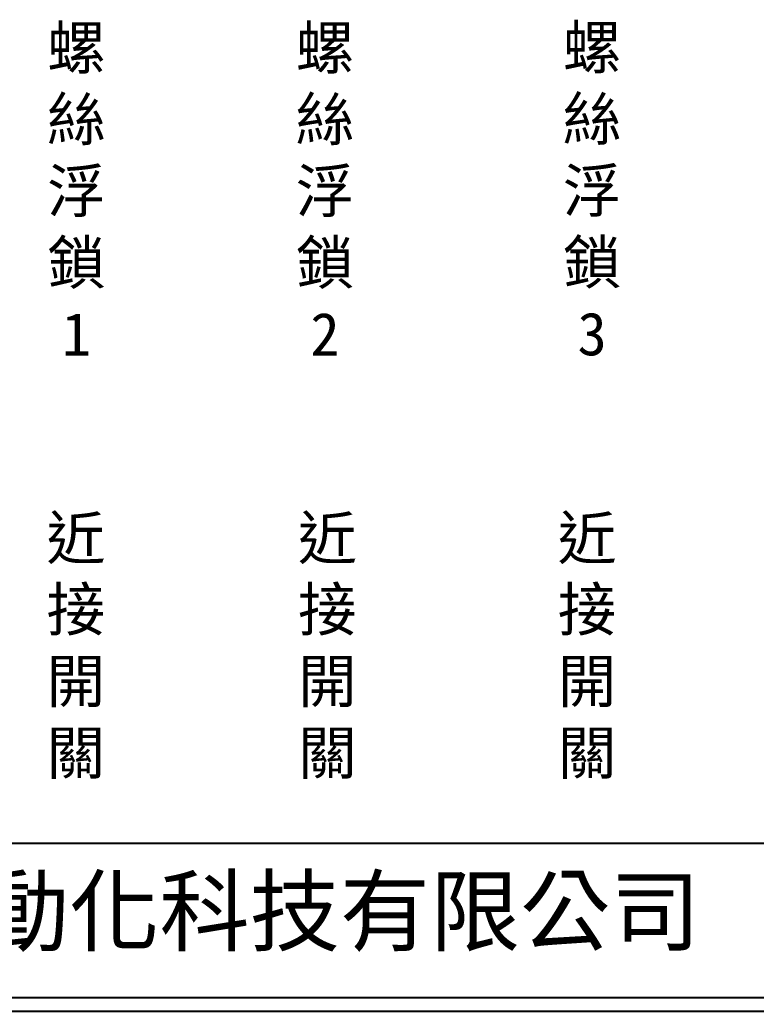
# Model space of a CAD drawing. Extents: x 325 to 612, y 3 to 207.
# Drawn here: x 392.2 to 459, y 3 to 93 of the extents above; entities that cross this region are included whole.
import ezdxf

# ---------------------------------------------------------------- set-up
doc = ezdxf.new("R2010")
doc.units = 0
doc.layers.add('圖框層', color=7, linetype='CONTINUOUS')
doc.layers.add('標尺寸層', color=3, linetype='CONTINUOUS')
doc.styles.add('CNS', font='romanc.shx', dxfattribs={"bigfont": 'chineset.shx'})
doc.styles.add('STSL', font='KAIU.TTF')

msp = doc.modelspace()

# ---------------------------------------------------------------- linework, layer by layer
at = {"layer": '圖框層', "color": 7}
for p, q in [((326.569, 18.25), (611.07, 18.25)), ((326.569, 4.25), (611.07, 4.25)), ((325.319, 3), (612.319, 3))]:
    msp.add_line(p, q, dxfattribs=at)

# ---------------------------------------------------------------- texts
at = {"layer": '圖框層', "color": 4, "style": 'STSL'}
msp.add_text('泓陞自動化科技有限公司', height=6, dxfattribs=at).set_placement((363.923, 9.076))
at = {"layer": '標尺寸層', "color": 7, "char_height": 3.9, "attachment_point": 5, "style": 'CNS'}
for s, insert, width in [('{\\fDFKai-SB|b0|i0|c136|p65;螺絲浮鎖1}', (397.304, 77.446), 3.29856), ('{\\fDFKai-SB|b0|i0|c136|p65;螺絲浮鎖2}', (419.867, 77.446), 3.29856), ('{\\fDFKai-SB|b0|i0|c136|p65;螺絲浮鎖3}', (444.114, 77.446), 3.29856), ('{\\fDFKai-SB|b0|i0|c136|p65;近接開關}', (397.247, 35.993), 8.6627), ('{\\fDFKai-SB|b0|i0|c136|p65;近接開關}', (420.081, 35.993), 8.6627), ('{\\fDFKai-SB|b0|i0|c136|p65;近接開關}', (443.655, 35.993), 8.6627)]:
    msp.add_mtext(s, dxfattribs=dict(at, insert=insert, width=width))

doc.saveas('drawing.dxf')
